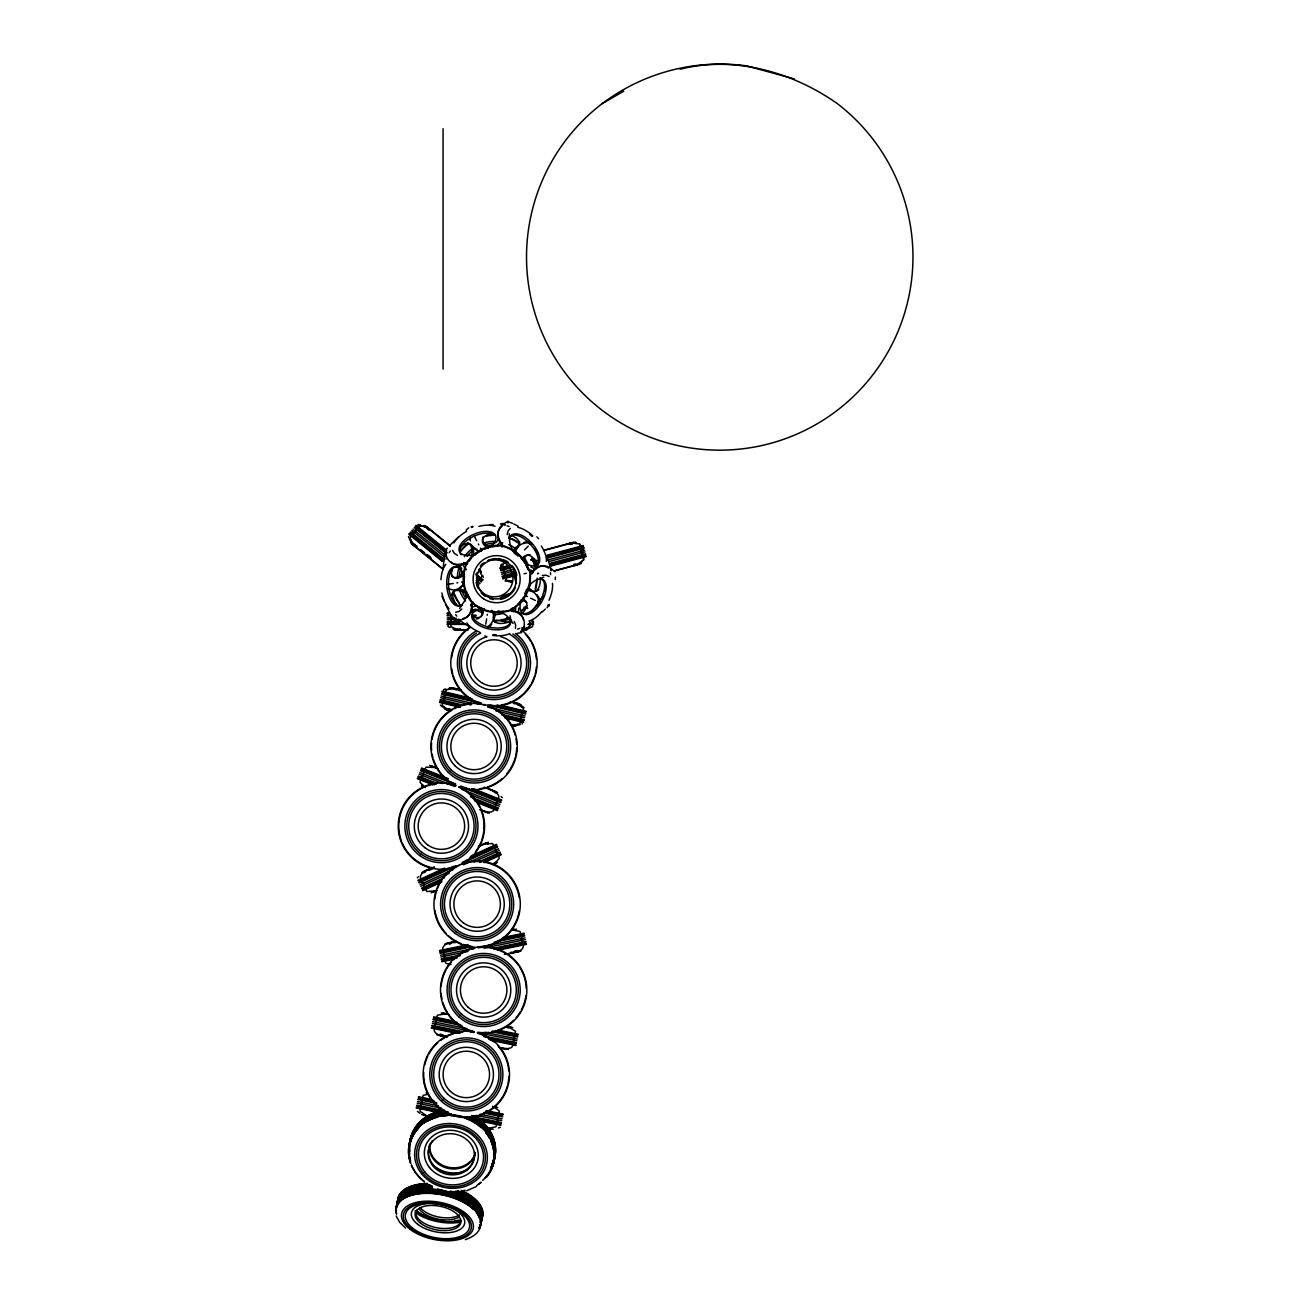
<?xml version="1.0" encoding="UTF-8"?>
<svg xmlns="http://www.w3.org/2000/svg" width="1307" height="1307" viewBox="0 0 1307 1307"><rect width="100%" height="100%" fill="white"/><g stroke="black" fill="none" stroke-linecap="round" stroke-linejoin="round"><path stroke-width="1.5" d="M462.809 618.521A33.345 18.902 48.8 0 0 472.039 609.438L471.37 604.357L472.954 603.279L472.448 604.291M507.835 522.947L508.015 521.248M456.143 589.784A31.466 17.841 78.6 0 0 464.099 584.017L464.344 581.713L463.593 582.219M480.813 578.004L482.169 576.077M515.399 628.34L515.677 624.975L514.239 621.413M501.643 546.865L501.757 545.591M502.574 546.865L502.705 545.378L498.522 545.297A33.361 28.885 -27 0 0 468.625 560.066L466.305 562.811L464.491 568.512A33.361 28.885 81 0 0 470.798 601.269L477.986 607.347A33.361 28.885 9 0 0 503.048 612.215L511.413 610.434L518.912 604.438A33.361 28.885 -63 0 0 530.266 581.566L530.577 572.727L526.672 564.33A33.361 28.885 45 0 0 507.655 547.323L502.705 545.378M555.197 579.605L555.426 577.057M502.394 564.787L502.836 567.107M408.47 536.589L410.643 541.523M523.503 708.394L523.241 710.616M524.597 628.928L529.515 626.919L529.776 624.403M529.351 626.919L529.939 624.403M472.056 604.994L470.798 610.532A33.361 18.902 48.8 0 1 459.737 619.861L453.758 619.404L450.98 615.009M551.064 569.182L550.851 570.767L551.325 569.182M485.796 624.207L486.612 618.914M503.015 523.355L502.77 524.875L501.757 524.515M487.184 615.303L487.331 614.355M540.281 603.066L539.742 599.635A31.466 17.841 -65.4 0 0 537.177 594.93M434.365 1028.707C432.682 1034.017 442.534 1036.957 446.357 1035.781M434.496 1028.086L434.79 1026.599M434.921 1025.962L435.329 1023.985M435.688 1022.237L436.097 1020.261M436.228 1019.64L436.538 1018.137M436.652 1017.516L437.437 1015.18L446.733 1013.758M435.885 1024.1L436.244 1022.352M420.282 1108.777L420.053 1111.228L426.131 1115.492M420.397 1108.156L420.707 1106.67M420.838 1106.049L421.246 1104.056M421.606 1102.307L422.014 1100.331M422.128 1099.71L422.439 1098.207M422.569 1097.586L423.207 1095.315L428.5 1094.204M421.802 1104.17L422.161 1102.422M513.341 1039.996L513.7 1038.264M497.101 1119.625L497.444 1117.877M512.948 1044.832C512.622 1049.929 504.028 1048.557 500.712 1047.838M513.079 1044.211L513.373 1042.725M513.504 1042.104L513.912 1040.111M514.272 1038.379L514.68 1036.386M514.811 1035.765L515.121 1034.278M515.236 1033.657L515.448 1031.19L507.296 1026.191M496.693 1124.461L495.908 1126.797L488.573 1128.317M496.823 1123.84L497.134 1122.354M497.248 1121.733L497.657 1119.74M498.016 1118.008L498.424 1116.015M498.555 1115.394L498.866 1113.907M498.98 1113.286L499.192 1110.819L493.049 1106.539M440.835 702.055L441.194 700.585M443.334 691.583L443.776 689.72M442.714 703.166L442.109 705.306L443.906 706.662M442.861 702.545L443.057 701.026M443.204 700.405L443.825 698.477M444.086 696.713L444.707 694.769M444.854 694.148L445.05 692.628M445.36 692.057L445.85 690.047M444.38 698.608L444.641 696.843M521.15 716.889L521.395 715.125M520.431 721.676L519.827 723.817M520.578 721.056L521.101 719.618M521.248 718.997L521.542 716.988M521.95 715.256L522.588 713.328M522.571 712.674L523.094 711.22M522.081 724.029L522.522 722.167M522.669 721.562L523.029 720.075M524.662 713.165L525.022 711.694M507.181 534.645L508.113 530.92L510.318 528.355M445.867 551.979L444.511 555.72A31.466 2.598 -83.3 0 0 443.253 567.761M464.099 584.017L464.246 581.713L461.485 582.121M513.39 611.758L512.279 609.16L518.454 613.424A33.361 18.902 -23.2 0 1 523.911 626.821L521.64 632.359L516.592 633.666M538.958 602.315L537.455 606.334M502.64 542.748L501.627 545.673L498.326 545.967A32.414 28.068 -27 0 0 469.262 560.327L466.191 564.118L465.08 568.872A32.414 28.068 81 0 0 471.206 600.681L472.807 603.442L478.46 606.873A32.414 28.068 9 0 0 502.819 611.594L511.87 609.814L518.569 603.867A32.414 28.068 -63 0 0 529.596 581.648L530.25 572.793L526.051 564.51A32.414 28.068 45 0 0 507.557 547.992L501.512 545.64L499.078 538.631A33.361 18.902 12.8 0 1 502.542 524.581L507.639 521.444L512.475 523.355M409.843 537.912L411.182 536.131L409.712 537.798L413.29 544.823M483.41 577.449L482.642 575.472M501.398 544.643L501.594 545.754M420.658 779.952L420.021 782.338L425.265 787.615M420.903 779.364L421.458 777.943M421.704 777.355L422.455 775.476M423.109 773.826L423.86 771.947M424.105 771.359L424.677 769.937M424.906 769.349L426.082 767.176L435.558 767.47M422.994 775.688L423.648 774.038M495.369 804.638L496.039 802.988M494.111 809.327C492.821 814.147 484.799 811.549 481.63 810.16M494.356 808.739L494.912 807.318M495.157 806.729L495.908 804.851M496.562 803.201L497.313 801.322M497.559 800.734L498.114 799.312M498.359 798.724C500.957 794.346 493.066 790.784 489.978 789.542M498.719 540.248L502.198 544.088L498.719 540.248A33.345 18.902 12.8 0 1 502.182 526.198M480.388 1226.407C478.885 1233.743 471.713 1237.37 465.325 1239.657M450.833 561.961A33.345 18.902 -59.2 0 0 460.244 565.147L464.475 563.791L463.903 562.68M471.386 606.35L472.938 603.328M531.851 573.642L534.285 569.133A33.345 18.902 84.8 0 1 548.711 568.088M521.428 632.735L520.594 631.265M473.51 602.445L472.807 603.442M549.332 604.389L546.963 607.886M500.369 1127.32L498.343 1127.99M454.95 619.747L455.98 618.129M497.248 546.13L499.143 543.173M500.597 565.261L502.051 564.069M449.183 552.73L450.294 551.048M445.703 690.014L448.007 689.475M502.492 564.657L502.689 567.14M534.285 569.133L531.655 572.727L535.935 568.986A33.361 18.902 84.8 0 1 550.378 567.941L554.936 571.812M454.493 618.064L453.349 619.338M410.153 534.481L411.117 533.305M411.509 532.799L412.8 531.23M415.593 527.783L416.557 526.607M416.949 526.117L418.403 524.434L420.38 524.859M411.46 535.543L412.424 534.351M412.816 533.86L414.09 532.292M415.218 530.92L416.492 529.335M416.9 528.845L417.864 527.669M418.256 527.178L420.004 525.561M411.591 535.641L412.555 534.465M412.947 533.975L414.221 532.39M415.348 531.018L416.623 529.449M417.031 528.943L417.979 527.767M418.387 527.276L419.71 525.692M414.548 532.652L415.659 531.279M414.678 532.75L415.789 531.377M476.075 582.661L477.202 581.288M477.333 581.386L476.647 583.134M477.643 581.648L479.048 580.177M479.326 579.573L480.421 578.495M462.564 584.343L463.25 583.494M447.321 548.172L445.115 550.851L446.52 556.668A33.361 18.902 -59.2 0 0 458.822 564.314L464.475 563.791M494.258 863.894L499.29 858.34L498.539 855.987M471.484 602.903L472.481 601.792M417.358 877.847L418.436 876.67M528.273 546.065L524.499 549.855M543.451 596.188L540.265 599.505M530.168 544.202L531.034 543.238M531.018 573.054L533.011 572.025M542.372 611.872L545.264 609.095M443.923 689.426L445.883 688.969M532.455 626.756L525.986 629.811L522.097 629.811M581.631 562.484L576.207 564.853M466.06 530.152L468.788 527.799M461.894 608.997L458.953 611.464L455.669 612.231M502.607 564.559L503.963 563.562M583.576 559.886L583.494 557.305M582.383 560.85L575.93 565.245M582.219 560.899L583.739 559.853L583.33 557.354M524.532 626.805L521.362 628.161M549.267 605.795L547.715 605.141M450.311 870.299L459.982 864.499M458.545 865.757L468.216 859.973M680.065 69.255C734.109 55.433 792.189 71.901 837.117 103.465A193.224 193.224 0 0 1 862.408 387.248A193.224 193.224 0 0 1 577.498 387.722A193.224 193.224 0 0 1 601.857 103.857L623.749 91.18M537.781 573.838L538.647 573.332L537.569 573.397M511.429 610.99L517.801 611.905A33.345 18.902 -23.2 0 1 523.535 620.008M460.472 628.928L456.731 630.105L452.974 628.928M531.671 573.708L532.701 573.218M460.244 565.147L464.867 562.941L467.383 564.395M522.669 629.811L527.946 627.54M423.452 871.54L432.192 867.538M478.395 846.381L486.367 842.737M421.818 872.619L434.43 866.851M479.032 846.43L488.263 842.198M423.974 872.7L425.216 872.128M429.48 870.168L432.715 868.698M487.576 843.865L488.524 843.423M418.044 880.297L444.609 868.126M471.239 855.938L496.546 844.355M418.305 880.869L445.033 868.632M469.932 857.229L496.807 844.926M418.926 882.258L454.035 866.182M462.4 862.359L497.444 846.315M419.204 882.829L455.963 866.002M462.662 862.93L497.706 846.887M420.037 884.676L453.48 869.367M463.511 864.777L498.539 848.733M420.789 886.293L449.216 873.272M473.984 861.934L499.29 850.351M421.622 888.139L444.494 877.667M479.555 861.623L500.124 852.197M421.883 888.711L441.047 879.938M479.816 862.195L500.401 852.768M422.52 890.1L441.684 881.326M501.022 854.157L483.704 862.081A42.641 42.641 0 0 1 519.304 897.909M422.782 890.671L441.701 882.013M483.982 862.669L501.284 854.729M494.111 862.914L495.353 862.342M431.065 892.828L435.77 890.671M492.706 864.613L497.51 862.408M432.96 892.305L436.832 890.524M494.634 864.058L495.876 863.486M466.648 1190.759L476.5 1186.446M568.088 544.022L570.179 543.157M570.456 543.385L576.338 542.732M473.412 606.824L476.679 605.533M471.533 527.456L472.889 526.933M517.572 629.157L519.451 628.438M449.183 944.291L450.866 943.687M514.909 951.251L516.624 950.63M482.969 844.289L492.51 843.505L493.785 845.613M436.26 890.786L426.883 891.505L425.592 889.381M419.71 525.496L425.249 527.031M543.598 550.28L573.561 542.242M543.875 550.508L575.521 542.029M499.911 567.892L508.799 565.506M530.822 559.608L534.498 558.612M546.947 555.279L583.314 545.542M500.075 568.496L508.978 566.111M530.985 560.213L534.677 559.233M547.11 555.9L583.477 546.146M500.467 569.966L511.021 567.14M533.174 561.209L536.834 560.229M547.502 557.37L583.886 547.617M500.63 570.587L511.184 567.761M533.338 561.814L536.997 560.834M547.666 557.975L584.049 548.237M501.153 572.548L512.099 569.607M533.86 563.774L537.536 562.794M548.188 559.935L584.572 550.198M501.61 574.263L512.164 571.437M534.318 565.49L537.994 564.51M548.646 561.651L585.03 551.913M502.133 576.224L512.703 573.397M549.169 563.611L585.552 553.874M502.296 576.828L512.867 574.002M549.332 564.232L585.716 554.478M502.689 578.298L513.259 575.472M549.741 565.702L586.108 555.949M502.852 578.919L513.422 576.093M549.904 566.307L586.271 556.57M510.612 581.174L511.805 580.847M510.661 582.416L511.87 582.105M554.135 570.767L581.272 563.497M554.691 570.93L579.475 564.297M476.941 549.299A31.466 17.841 -29.4 0 1 471.615 545.411A31.466 17.841 -29.4 0 0 479.473 551.26L481.711 550.688L480.47 548.188M471.141 526.77L472.758 526.362M449.085 688.299L453.023 688.021L456.404 690.047M519.99 724.781L512.801 725.728M446.765 943.229L456.192 941.301M513.21 929.587L514.566 929.31M444.919 943.915L455.963 941.644M511.347 930.274L516.526 929.212M439.528 950.548L468.151 944.667M503.685 937.364L524.091 933.182M439.642 951.169L466.762 945.598M502.051 938.361L524.221 933.802M439.953 952.656L470.585 946.366M497.281 940.893L524.532 935.289M440.083 953.277L470.716 946.987M494.013 942.2L524.662 935.91M440.492 955.27L474.702 948.245M478.248 947.51L525.071 937.903M440.851 957.002L467.955 951.431M484.064 948.13L525.43 939.635M441.26 958.995L460.195 955.107M493.507 948.261L525.839 941.628M441.39 959.616L460.031 955.776M493.621 948.882L525.953 942.249M441.684 961.102L457.221 957.917M497.313 949.683L526.264 943.736M441.815 961.723L453.578 959.305M497.444 950.303L526.394 944.357M513.994 951.447L517.556 950.712M504.322 954.404L520.987 950.99M508.717 953.816L519.157 951.676M513.929 703.754L518.095 703.509L524.091 707.593M524.058 573.74L526.313 573.299M512.197 725.271L514.468 724.895M447.86 689.442L455.539 688.609M514.305 724.862L517.899 724.29M447.974 584.311L453.251 583.461M456.862 582.889L457.809 582.726M531.018 572.352L531.933 572.205M462.025 629.827L455.996 628.928M465.21 563.971L466.37 564.118M517.735 724.258L519.598 724.062M493.964 621.217L505.139 619.747M461.338 629.941L462.433 629.811M570.032 543.189L572.27 542.895M570.358 544.415L572.303 544.169M573.822 564.232L575.766 563.971M573.838 565.49L576.093 565.196M542.242 575.472L546.065 575.194L549.169 576.501M500.336 523.895L504.322 524.025M479.473 551.26L480.943 551.162M525.692 607.592L526.933 607.592M447.206 612.983L448.677 612.983M447.206 613.62L448.677 613.62M447.206 615.14L451.568 615.14M472.268 615.14L475.928 615.14M447.206 615.777L451.568 615.777M472.268 615.777L475.928 615.777M447.206 617.803L453.447 617.803M506.561 617.803L510.236 617.803M447.206 619.583L459.852 619.583M501.431 619.583L510.236 619.583M447.206 621.609L459.852 621.609M504.845 621.609L510.236 621.609M532.096 621.609L533.566 621.609M447.206 622.246L459.852 622.246M504.845 622.246L510.236 622.246M532.096 622.246L533.566 622.246M447.206 623.766L465.227 623.766M528.731 623.766L533.566 623.766M447.206 624.403L465.537 624.403M527.783 624.403L533.566 624.403M453.839 629.811L468.331 629.811M521.95 629.811L526.933 629.811M455.767 630.105L465.913 630.105M523.813 630.105L525.006 630.105M430.411 869.449C426.556 869.4 418.142 874.416 420.854 879.007M502.035 524.221L505.384 525.006L504.045 524.074M448.023 708.982L449.706 709.129M449.69 710.387L445.899 709.472M513.259 702.676L517.507 703.689M508.537 580.635L506.136 580.014L505.629 578.168M473.788 703.297L484.979 704.685M495.827 620.073L505.139 621.299M482.789 704.718L493.964 706.188M505.041 580.929L509.844 581.729M574.214 543.304L579.769 544.055M508.374 580.667L511.968 581.158M524.042 607.281L527.783 608.474M572.123 542.944L574.377 543.255M462.972 563.578L466.321 564.118M455.081 942.739C450.915 941.465 441.39 944.553 442.828 949.862M512.769 610.973L517.801 611.905M443.171 1013.023L448.072 1014.036M509.616 1026.665L510.955 1026.943M441.211 1012.941L449.314 1014.608M507.622 1026.567L512.801 1027.629M433.63 1016.895L454.281 1021.143M497.787 1030.063L518.209 1034.262M433.499 1017.516L457.238 1022.401M497.673 1030.684L518.078 1034.883M433.189 1019.019L460.309 1024.574M492.216 1031.125L517.768 1036.369M433.074 1019.64L461.861 1025.538M492.085 1031.746L517.637 1036.99M432.666 1021.617L466.877 1028.642M484.913 1032.35L517.229 1038.983M432.307 1023.365L473.706 1031.86M477.316 1032.595L516.886 1040.715M431.898 1025.341L462.515 1031.631M484.145 1036.075L516.477 1042.708M431.767 1025.962L462.4 1032.252M484.015 1036.696L516.347 1043.329M431.457 1027.465L460.097 1033.331M488.785 1039.228L516.036 1044.816M431.343 1028.086L456.764 1033.298M490.354 1040.192L515.906 1045.437M439.805 1034.36L443.024 1035.013M436.734 1034.703L446.684 1036.745M499.258 1047.544L508.341 1049.407M438.58 1035.389L447.174 1037.154M501.48 1048.312L506.364 1049.309M494.52 1106.539L495.859 1106.817M426.098 1092.799L427.52 1093.093M492.527 1106.441L497.689 1107.503M418.518 1096.769L430.281 1099.171M486.204 1110.656L503.097 1114.119M418.403 1097.39L433.94 1100.576M486.073 1111.277L502.966 1114.74M418.093 1098.877L436.734 1102.7M484.015 1112.404L502.672 1116.227M417.962 1099.497L436.603 1103.32M483.884 1113.025L502.542 1116.848M417.554 1101.491L438.204 1105.722M479.963 1114.299L502.133 1118.841M417.194 1103.222L441.831 1108.287M476.434 1115.377L501.774 1120.589M416.786 1105.216L441.423 1110.264M475.813 1117.322L501.365 1122.566M416.655 1105.836L441.292 1110.885M475.683 1117.942L501.235 1123.187M416.361 1107.323L436.995 1111.554M480.519 1120.491L500.924 1124.69M416.23 1107.944L436.603 1112.126M482.152 1121.471L500.81 1125.311M421.638 1114.577L426.049 1115.475M488.05 1128.202L493.229 1129.264M423.468 1115.263L424.808 1115.541M489.929 1128.905L491.269 1129.166M451.062 964.435L445.899 963.39L445.132 961.037M512.703 929.996L520.039 931.515L520.807 933.852M510.955 952.149C514.762 953.293 524.793 950.401 523.11 945.043M423.55 525.643L428.647 528.649M451.846 687.743L461.208 689.965M514.305 702.611L519.173 703.77M449.886 687.58L460.865 690.194M510.057 701.908L520.987 704.522M517.915 704.783L518.879 705.012M442.191 691.305L470.798 698.118M500.81 705.274L526.182 711.318M442.044 691.926L472.464 699.163M497.297 705.077L526.035 711.923M441.701 693.396L481.025 702.774M490.076 704.93L525.692 713.41M441.554 694.017L480.878 703.395M488.05 705.094L525.545 714.03M441.08 695.994L471.5 703.231M487.576 707.071L525.071 716.007M440.671 697.726L471.075 704.963M495.908 710.877L524.662 717.723M440.198 699.686L463.773 705.306M502.166 714.455L524.189 719.7M440.051 700.307L460.554 705.192M502.019 715.076L524.042 720.32M439.691 701.794L460.195 706.679M505.156 717.38L523.682 721.807M439.544 702.414L460.048 707.299M505.008 718L523.535 722.412M514.844 724.65L515.857 724.879M447.811 708.933L451.013 709.701M444.739 709.195L449.886 710.42M510.71 724.911L515.84 726.137M446.553 709.946L450.719 710.943M512.556 725.663L513.88 725.989M445.164 552.093L447.01 552.567M420.021 525.447L421.916 526.117M425.118 526.933L429.121 528.649M528.24 569.574L531.639 570.456M416.704 546.44L411.493 543.353M507.1 525.904L509.044 526.427M794.427 78.926L746.64 65.889A195.625 195.625 0 0 0 601.873 103.874M498.016 610.973L501.169 611.986M446.602 551.129L445.05 550.427M507.051 1027.433L508.766 1028.054M440.72 1034.278L442.403 1034.883M450.833 624.403L450.997 626.756L452.99 627.54M484.864 635.921L486.433 636.542M517.801 704.751L519.157 705.29M455.391 688.577L457.483 689.393M448.742 708.9L450.556 709.587M450.262 710.828L446.504 708.704M431.62 765.886L435.917 767.601M486.482 787.827L495.892 791.585M429.693 765.445L437.845 768.696M484.129 787.206L497.575 792.597M494.324 792.336L495.418 792.777M421.54 768.01L448.203 778.662M473.477 788.774L501.725 800.08M421.311 768.598L447.958 779.25M471.647 788.725L501.48 800.668M420.74 770.003L455.702 783.988M460.832 786.046L500.924 802.073M420.511 770.591L455.473 784.576M460.587 786.634L500.679 802.661M419.743 772.486L454.722 786.471M461.551 789.199L499.928 804.557M419.09 774.12L442.567 783.514M469.425 794.264L499.274 806.19M418.338 776.015L436.995 783.465M470.422 796.845L498.522 808.085M418.093 776.603L436.489 783.955M473.216 798.642L498.277 808.674M417.537 778.008L434.545 784.821M474.457 800.783L497.722 810.079M417.292 778.596L432.666 784.755M477.186 802.563L497.477 810.667M422.161 785.05L423.305 785.507M421.442 786.079L422.602 786.553M481.172 809.981L489.324 813.232M479.702 809.703L487.413 812.791M450.033 627.54L448.317 626.756M466.305 562.811L467.677 563.399M452.826 627.54L458.103 629.811M535.413 600.55L530.642 598.149M444.837 553.024L446.21 553.727M526.525 596.057L527.391 596.498M537.765 601.792L538.974 602.413M463.952 564.052L464.769 564.477M415.397 545.28L416.949 546.195M414.597 546.261L416.525 547.437M457.532 555.361L454.281 553.335L452.516 550.443M458.022 689.802L459.345 690.75M517.343 703.656L521.999 707.103M519.042 704.963L523.241 708.018M417.423 1111.375L420.037 1113.335M443.759 706.63L446.651 708.737M453.496 617.329L454.46 618.08M458.43 619.257L459.933 620.449A33.361 2.761 29.3 0 0 470.389 627.425M444.347 708.198L440.377 705.127M426.278 526.329L450.36 545.901M479.996 569.983L479.081 569.248L481.221 572.531M424.579 525.349L450 546.016M480.339 570.669L481.303 571.453M426.392 528.061L429.072 530.234M416.018 525.365L446.684 550.263M475.895 574.018L483.051 579.818M415.626 525.855L446.275 550.77M477.79 576.371L482.642 580.308M414.662 527.031L446.749 553.106M476.843 577.563L481.679 581.501M414.27 527.522L446.34 553.596M476.434 578.053L481.286 581.991M412.979 529.106L445.066 555.165M476.254 580.52L480.012 583.559M411.868 530.479L443.955 556.553M477.349 583.69L478.885 584.948M410.594 532.047L444.102 559.282M410.186 532.537L443.694 559.772M409.222 533.73L442.73 560.964M408.83 534.22L442.338 561.455M411.542 541.817L412.506 542.601M426.915 554.299L430.003 556.815M412.669 543.058L413.584 543.81M420.544 549.463L424.71 552.845M428.696 556.079L431.294 558.187M410.561 542.585L442.861 568.839M411.868 544.055L442.91 569.264M512.507 607.853L513.635 608.866M405.595 1228.057L399.615 1222.241L396.168 1215.918M501.153 796.469L502.28 797.597M514.664 611.578L512.262 609.209M428.99 528.534L430.542 530.201M414.172 543.941L415.528 545.378M413.175 544.709L414.727 546.359M536.883 536.834L538.582 538.745M531.622 544.562L527.669 542.83A31.466 17.841 42.6 0 0 519.598 545.378M444.903 554.201L446.39 555.949A31.466 2.598 -83.3 0 0 446.014 559.216M463.152 565.653L466.501 569.705M455.555 614.551L456.813 616.12M512.213 549.953L514.174 552.632M579.736 544.202L580.537 546.277M511.592 608.474L512.213 609.519M510.645 609.16L511.413 610.434M482.071 575.783L479.522 571.143M410.774 539.824L409.712 537.961M474.229 536.017L476.663 540.771M478.329 544.022L478.77 544.888M513.733 609.781L514.157 610.598M494.046 846.184L494.683 847.573M494.945 848.145L495.794 849.991M496.529 851.609L497.379 853.455M497.64 854.026L498.277 855.415M495.271 850.236L496.007 851.854M423.37 883.156L424.105 884.774M421.115 879.578L421.753 880.967M422.014 881.539L422.847 883.385M423.599 885.002L424.432 886.849M424.693 887.42L425.33 888.809M582.334 546.457L582.726 547.927M582.889 548.548L583.412 550.508M580.7 546.898L581.109 548.368L580.553 546.93M581.795 550.933L581.272 548.973L581.631 550.982M582.252 552.649L582.775 554.609M579.883 544.48L580.39 546.326M582.089 552.698L582.612 554.658M581.239 551.08L581.697 552.796L581.076 551.129M504.649 571.616L505.106 573.332M504.486 571.649L504.943 573.365M502.999 567.712L503.407 569.182M503.571 569.803L504.094 571.763L503.407 569.836M504.551 573.479L505.074 575.439M505.237 576.044L505.629 577.514M505.793 578.135L506.283 579.965M502.852 567.761L503.244 569.231M504.388 573.512L504.91 575.472M505.074 576.093L505.466 577.563M500.565 565.735L501.055 567.581M503.456 576.518L503.849 577.988M520.938 934.472L521.248 935.959M521.379 936.58L521.787 938.573M522.147 940.321L522.555 942.298M522.669 942.919L522.98 944.422M521.215 938.687L521.575 940.436M444.364 954.469L444.723 956.201M442.959 950.483L443.269 951.97M443.4 952.591L443.808 954.584M444.151 956.316L444.56 958.309M444.69 958.93L445.001 960.416M501.055 542.356L501.316 543.859M502.1 543.026L502.247 544.137M471.37 604.357L472.039 609.438M515.53 606.285L515.742 609.781M550.525 572.678L550.623 574.688M532.602 619.583L532.602 621.609M532.602 622.246L532.602 623.766M532.602 624.403L532.602 626.314M529.939 622.246L529.939 623.766M529.776 622.246L529.776 623.766M451.405 617.803L451.568 619.583M450.997 615.777L450.833 617.803M450.833 619.583L450.997 621.609M450.833 622.246L450.997 623.766M448.693 617.803L448.693 619.583M448.154 622.246L448.154 623.766M448.154 624.403L448.154 626.314M443.057 128.739L443.057 369.064M396.625 1207.799A42.641 21.892 11.6 0 1 401.167 1200.136M403.994 1198.078A42.641 21.892 11.6 0 1 474.425 1209.776M476.5 1212.144A42.641 21.892 11.6 0 1 479.832 1218.157M396.985 1206.475A42.641 21.892 11.6 0 1 429.497 1193.389A42.641 21.892 11.6 0 1 473.118 1209.155M476.385 1212.667A42.641 21.892 11.6 0 1 479.718 1218.696M480.224 1224.577A42.641 21.892 11.6 0 1 478.983 1228.204M396.511 1214.17A43.18 22.17 11.6 0 1 440.1 1194.222A43.18 22.17 11.6 0 1 479.489 1228.351M396.625 1213.648A43.18 22.17 11.6 0 1 440.198 1193.683A43.18 22.17 11.6 0 1 479.604 1227.828M460.358 1222.143A36.269 18.625 11.6 0 1 415.332 1212.618M461.371 1220.673A34.619 17.775 11.6 0 1 415.071 1210.87M459.999 1223.254A23.232 11.926 11.6 0 1 433.597 1227.044A23.232 11.926 11.6 0 1 415.675 1211.507M397.508 1204.907A43.18 22.17 11.6 0 1 430.526 1185.841M457.695 1191.429A43.18 22.17 11.6 0 1 480.976 1221.114M400.35 1195.758A42.641 21.892 11.6 0 0 398.472 1199.238A42.641 21.892 11.6 0 1 400.71 1193.945M401.347 1194.565A42.641 21.892 11.6 0 1 410.725 1188.831M412.751 1188.161A42.641 21.892 11.6 0 1 432.437 1186.217M455.8 1191.02A42.641 21.892 11.6 0 1 477.872 1205.413M478.95 1206.916A42.641 21.892 11.6 0 1 481.205 1211.442M458.479 1220.379A28.362 14.573 11.6 0 1 416.28 1210.217M396.397 1210.347A43.18 22.17 11.6 0 1 444.151 1193.111A43.18 22.17 11.6 0 1 478.754 1228.253M396.478 1205.887A43.18 22.17 11.6 0 1 447.925 1193.471A43.18 22.17 11.6 0 1 478.868 1227.714M460.358 1220.035A32.953 16.926 11.6 0 1 454.885 1220.95M443.449 1220.836A32.953 16.926 11.6 0 1 438.351 1220.052M436.669 1219.709A32.953 16.926 11.6 0 1 416.28 1210.723M397.148 1206.622A43.18 22.17 11.6 0 1 431.98 1187.622M453.921 1191.886A43.18 22.17 11.6 0 1 480.633 1222.813M398.586 1198.699A42.641 21.892 11.6 0 1 400.448 1195.235M401.461 1194.026A42.641 21.892 11.6 0 1 410.839 1188.308M412.865 1187.638A42.641 21.892 11.6 0 1 430.755 1185.596M457.581 1191.118A42.641 21.892 11.6 0 1 481.826 1216.784M397.622 1204.384A43.18 22.17 11.6 0 1 430.64 1185.318M457.809 1190.906A43.18 22.17 11.6 0 1 479.979 1222.274M459.46 1215.004A23.232 11.926 11.6 0 1 419.972 1207.341M459.018 1217.095A23.232 11.926 11.6 0 1 419.531 1209.432M397.965 1198.633A43.18 22.17 11.6 0 1 427.422 1183.472M461.502 1190.481A43.18 22.17 11.6 0 1 480.355 1220.46M397.851 1199.173A43.18 22.17 11.6 0 1 427.307 1184.011M461.387 1191.02A43.18 22.17 11.6 0 1 480.257 1220.999M399.681 1198.96A42.641 21.892 11.6 0 1 442.73 1190.775M444.543 1191.151A42.641 21.892 11.6 0 1 479.979 1213.141M480.551 1214.644A42.641 21.892 11.6 0 1 481.058 1220.526M399.991 1197.473A42.641 21.892 11.6 0 1 432.078 1187.916M450.262 1191.02A42.641 21.892 11.6 0 1 481.368 1219.023M397.001 1205.985A42.641 21.892 11.6 0 1 402.883 1197.261M404.369 1196.264A42.641 21.892 11.6 0 1 476.859 1210.331M477.954 1211.818A42.641 21.892 11.6 0 1 480.715 1222.225M396.887 1206.524A42.641 21.892 11.6 0 1 402.768 1197.784M404.255 1196.787A42.641 21.892 11.6 0 1 476.761 1210.854M477.839 1212.357A42.641 21.892 11.6 0 1 480.094 1216.882M480.584 1218.876A42.641 21.892 11.6 0 1 480.6 1222.764M396.822 1204.172A43.18 22.17 11.6 0 1 446.455 1191.298A43.18 22.17 11.6 0 1 480.322 1224.3M413.126 1186.348A42.641 21.892 11.6 0 1 427.471 1184.305M461.126 1191.216A42.641 21.892 11.6 0 1 472.317 1197.833M480.257 1206.622A42.641 21.892 11.6 0 1 482.087 1215.51M398.488 1198.731A42.641 21.892 11.6 0 1 400.824 1193.422M413.241 1185.825A42.641 21.892 11.6 0 1 427.585 1183.766M464.328 1192.18A42.641 21.892 11.6 0 1 472.431 1197.31M481.679 1209.106A42.641 21.892 11.6 0 1 482.201 1214.971M448.644 1205.446A32.953 16.926 11.6 0 1 453.3 1207.26M516.69 748.029A42.641 42.641 0 0 1 515.775 755.43M515.35 757.227A42.641 42.641 0 0 1 506.92 773.662M501.725 778.939A42.641 42.641 0 0 1 487.168 787.059M485.403 787.582A42.641 42.641 0 0 1 479.93 788.709M468.805 788.791A42.641 42.641 0 0 1 463.315 787.729M453.006 783.547A42.641 42.641 0 0 1 449.869 781.57M446.88 779.315A42.641 42.641 0 0 1 433.499 759.563M432.96 757.782A42.641 42.641 0 0 1 432.143 754.172M431.62 750.463A42.641 42.641 0 0 1 431.571 743.046M432.029 739.337A42.641 42.641 0 0 1 452.5 709.685M454.117 708.786A42.641 42.641 0 0 1 462.76 705.355M464.557 704.898A42.641 42.641 0 0 1 471.941 703.885M477.496 703.967A42.641 42.641 0 0 1 481.205 704.424M488.377 706.286A42.641 42.641 0 0 1 515.187 735.155M516.02 738.765A42.641 42.641 0 0 1 516.673 744.337M488.557 705.796A43.18 43.18 0 0 1 514.762 760.952A43.18 43.18 0 0 1 459.59 787.141M456.094 785.719A43.18 43.18 0 0 1 481.303 703.901M536.442 666.717A42.641 42.641 0 0 1 535.151 674.036M534.628 675.817A42.641 42.641 0 0 1 531.786 682.711M530.887 684.329A42.641 42.641 0 0 1 501.382 704.996M497.673 705.486A42.641 42.641 0 0 1 490.256 705.486M481.156 703.672A42.641 42.641 0 0 1 453.284 675.817M452.777 674.036A42.641 42.641 0 0 1 451.683 668.58M451.683 657.437A42.641 42.641 0 0 1 469.507 628.063M525.398 634.189A42.641 42.641 0 0 1 530.887 641.688M531.786 643.305A42.641 42.641 0 0 1 536.442 659.3M521.722 629.941A43.18 43.18 0 0 1 488.328 705.813M480.992 704.195A43.18 43.18 0 0 1 469.197 627.638M501.463 620.482A43.18 43.18 0 0 1 508.717 622.426M515.448 633.438A36.547 36.547 0 0 1 520.251 688.397A36.547 36.547 0 0 1 465.161 685.505A36.547 36.547 0 0 1 475.683 631.346M512.801 633.977A34.619 34.619 0 0 1 519.696 686.159A34.619 34.619 0 0 1 467.073 684.786A34.619 34.619 0 0 1 476.663 633.029M510.302 634.712A32.675 32.675 0 0 1 518.242 684.868A32.675 32.675 0 0 1 467.53 682.205A32.675 32.675 0 0 1 480.666 633.16M500.989 636.803A27.137 27.137 0 0 1 516.183 678.562A27.137 27.137 0 0 1 471.729 678.562A27.137 27.137 0 0 1 486.939 636.803M483.77 831.04A42.641 42.641 0 0 1 481.695 840.091M481.058 841.839A42.641 42.641 0 0 1 475.634 851.56M467.89 859.549A42.641 42.641 0 0 1 461.681 863.649M456.617 865.969A42.641 42.641 0 0 1 447.631 868.322M434.676 868.24A42.641 42.641 0 0 1 402.262 843.048M401.576 841.349A42.641 42.641 0 0 1 435.182 783.939M446.324 783.759A42.641 42.641 0 0 1 455.375 785.834M458.822 787.19A42.641 42.641 0 0 1 479.783 807.514M480.551 809.196A42.641 42.641 0 0 1 483.933 829.193M459.035 786.716A43.18 43.18 0 0 1 461.926 864.123M456.813 866.459A43.18 43.18 0 0 1 398.227 826.792A43.18 43.18 0 0 1 455.555 785.327M525.904 995.803A42.641 42.641 0 0 1 521.379 1009.903M520.48 1011.52A42.641 42.641 0 0 1 516.167 1017.598M513.651 1020.31A42.641 42.641 0 0 1 498.016 1030.161M496.252 1030.733A42.641 42.641 0 0 1 492.674 1031.68M488.981 1032.318A42.641 42.641 0 0 1 477.856 1032.252M474.196 1031.582A42.641 42.641 0 0 1 449.673 1015.768M447.566 1012.713A42.641 42.641 0 0 1 442.91 1002.6M441.978 999.022A42.641 42.641 0 0 1 441.145 993.483M441.194 986.05A42.641 42.641 0 0 1 445.932 970.104M446.831 968.487A42.641 42.641 0 0 1 451.144 962.409M453.66 959.697A42.641 42.641 0 0 1 460.93 953.914M462.515 952.966A42.641 42.641 0 0 1 469.295 949.846M471.043 949.258A42.641 42.641 0 0 1 474.637 948.327M478.329 947.689A42.641 42.641 0 0 1 491.301 948.049M493.115 948.425A42.641 42.641 0 0 1 518.716 965.742M519.745 967.278A42.641 42.641 0 0 1 524.385 977.391M524.891 979.172A42.641 42.641 0 0 1 526.264 988.37M478.264 947.167A43.18 43.18 0 0 1 526.835 990.249A43.18 43.18 0 0 1 477.774 1032.775M474.082 1032.105A43.18 43.18 0 0 1 474.523 947.804M508.913 1076.527A42.641 42.641 0 0 1 507.9 1083.895M507.459 1085.692A42.641 42.641 0 0 1 478.917 1115.181M477.153 1115.688A42.641 42.641 0 0 1 467.955 1117.044M460.521 1116.684A42.641 42.641 0 0 1 423.729 1072.361M424.742 1064.976A42.641 42.641 0 0 1 427.781 1056.203M428.598 1054.537A42.641 42.641 0 0 1 437.665 1042.855M440.557 1040.454A42.641 42.641 0 0 1 453.709 1033.706M457.303 1032.759A42.641 42.641 0 0 1 462.841 1031.942M470.259 1031.975A42.641 42.641 0 0 1 473.967 1032.481M477.561 1033.298A42.641 42.641 0 0 1 493.915 1041.924M497.902 1045.796A42.641 42.641 0 0 1 508.815 1070.956M477.708 1032.791A43.18 43.18 0 0 1 497.575 1104.235A43.18 43.18 0 0 1 425.265 1087.8A43.18 43.18 0 0 1 474.065 1031.958M519.238 910.881A42.641 42.641 0 0 1 477.79 946.774M472.219 946.497A42.641 42.641 0 0 1 463.152 944.422M461.42 943.785A42.641 42.641 0 0 1 448.807 936.024M446.128 933.427A42.641 42.641 0 0 1 434.937 910.358M434.757 899.232A42.641 42.641 0 0 1 436.832 890.165M437.469 888.433A42.641 42.641 0 0 1 441.815 880.215M442.893 878.712A42.641 42.641 0 0 1 456.862 866.623M461.91 864.303A42.641 42.641 0 0 1 469.082 862.261M470.896 861.95A42.641 42.641 0 0 1 482.038 861.77M461.714 863.796A43.18 43.18 0 0 1 520.023 909.1A43.18 43.18 0 0 1 452.908 939.88A43.18 43.18 0 0 1 456.6 866.149M493.082 1162.822A42.641 37.576 11.6 0 1 491.187 1168.442A43.18 38.05 11.6 0 0 469.474 1117.044M410.561 1161.041A42.641 37.576 11.6 0 1 409.646 1145.324M411.95 1137.793A42.641 37.576 11.6 0 0 410.055 1143.396A42.641 37.576 11.6 0 1 418.992 1125.931M412.8 1136.012A42.641 37.576 11.6 0 1 418.599 1127.876M423.746 1123.367A42.641 37.576 11.6 0 1 426.637 1121.455M428.157 1120.589A42.641 37.576 11.6 0 1 454.575 1115.59M465.423 1118.04A42.641 37.576 11.6 0 1 478.313 1124.984M485.926 1132.466A42.641 37.576 11.6 0 1 489.749 1138.299M491.22 1141.37A42.641 37.576 11.6 0 1 493.491 1160.91M493.033 1163.116A42.641 37.576 11.6 0 1 491.122 1168.736M490.272 1170.517A42.641 37.576 11.6 0 1 485.828 1177.15M410.496 1161.335A42.641 37.576 11.6 0 1 409.581 1145.618M409.99 1143.69A42.641 37.576 11.6 0 1 411.901 1138.087M412.734 1136.306A42.641 37.576 11.6 0 1 418.534 1128.17M428.092 1120.883A42.641 37.576 11.6 0 1 436.326 1117.485M441.635 1116.26A42.641 37.576 11.6 0 1 447.108 1115.655M450.784 1115.623A42.641 37.576 11.6 0 1 454.509 1115.884M465.374 1118.335A42.641 37.576 11.6 0 1 476.794 1124.2M478.248 1125.278A42.641 37.576 11.6 0 1 481.009 1127.582M485.877 1132.761A42.641 37.576 11.6 0 1 489.684 1138.593M491.154 1141.664A42.641 37.576 11.6 0 1 493.425 1161.204M410.627 1163.393A43.18 38.05 11.6 0 1 458.267 1115.949A43.18 38.05 11.6 0 1 486.253 1177.46M481.074 1182.476A43.18 38.05 11.6 0 1 476.745 1185.465M465.129 1190.269A43.18 38.05 11.6 0 1 461.518 1191.036M455.963 1191.625A43.18 38.05 11.6 0 1 452.238 1191.657M442.926 1190.481A43.18 38.05 11.6 0 1 437.469 1188.913M432.307 1186.756A43.18 38.05 11.6 0 1 429.023 1184.992M424.432 1181.887A43.18 38.05 11.6 0 1 411.362 1165.305M410.676 1163.099A43.18 38.05 11.6 0 1 458.332 1115.655A43.18 38.05 11.6 0 1 486.318 1177.166M481.139 1182.182A43.18 38.05 11.6 0 1 478.297 1184.24M424.497 1181.61A43.18 38.05 11.6 0 1 416.77 1174.013M415.708 1172.608A43.18 38.05 11.6 0 1 411.427 1165.011M487.805 1174.568A43.18 38.05 11.6 0 1 485.158 1177.672M409.026 1154.179A43.18 38.05 11.6 0 1 451.046 1113.858M465.815 1116.603A43.18 38.05 11.6 0 1 491.024 1169.438M487.74 1174.862A43.18 38.05 11.6 0 1 482.61 1180.352M408.96 1154.473A43.18 38.05 11.6 0 1 450.98 1114.152M465.749 1116.897A43.18 38.05 11.6 0 1 490.975 1169.732M474.572 1152.006A23.232 20.471 11.6 0 1 450.948 1173.653A23.232 20.471 11.6 0 1 428.729 1148.886M429.137 1147.138A23.232 20.471 11.6 0 1 432.405 1140.75M409.581 1151.483A43.18 38.05 11.6 0 1 446.014 1111.326M471.533 1116.064A43.18 38.05 11.6 0 1 492.445 1164.929M410.398 1141.615A42.641 37.576 11.6 0 1 415.577 1128.889M419.367 1124.167A42.641 37.576 11.6 0 1 437.142 1113.482M442.452 1112.257A42.641 37.576 11.6 0 1 447.925 1111.669M471.288 1116.472A42.641 37.576 11.6 0 1 476.107 1119.2M479.065 1121.275A42.641 37.576 11.6 0 1 481.842 1123.579M486.694 1128.774A42.641 37.576 11.6 0 1 488.736 1131.601M491.971 1137.678A42.641 37.576 11.6 0 1 494.552 1147.366M467.71 1169.781A28.362 24.996 11.6 0 1 432.143 1164.227M493.229 1162.119A42.641 37.576 11.6 0 1 490.484 1169.52M409.499 1154.457A42.641 37.576 11.6 0 1 409.499 1146.549M409.794 1144.622A42.641 37.576 11.6 0 1 418.746 1127.157M423.893 1122.664A42.641 37.576 11.6 0 1 429.872 1119.07M436.538 1116.472A42.641 37.576 11.6 0 1 450.997 1114.626M469.017 1118.694A42.641 37.576 11.6 0 1 475.487 1122.19M478.46 1124.281A42.641 37.576 11.6 0 1 481.221 1126.569M486.073 1131.764A42.641 37.576 11.6 0 1 492.723 1144.475M493.932 1150.372A42.641 37.576 11.6 0 1 493.638 1160.208M493.294 1161.825A42.641 37.576 11.6 0 1 490.55 1169.226M409.548 1154.163A42.641 37.576 11.6 0 1 409.385 1148.216M410.251 1142.4A42.641 37.576 11.6 0 1 418.812 1126.879M422.569 1123.416A42.641 37.576 11.6 0 1 429.938 1118.776M436.587 1116.178A42.641 37.576 11.6 0 1 451.062 1114.332M469.066 1118.4A42.641 37.576 11.6 0 1 483.835 1128.807M486.139 1131.47A42.641 37.576 11.6 0 1 492.788 1144.18M493.997 1150.078A42.641 37.576 11.6 0 1 493.703 1159.913M409.385 1152.431A43.18 38.05 11.6 0 1 447.68 1112.143M471.337 1117.011A43.18 38.05 11.6 0 1 491.383 1167.674M410.463 1141.321A42.641 37.576 11.6 0 1 415.642 1128.594M419.416 1123.873A42.641 37.576 11.6 0 1 437.208 1113.188M471.353 1116.178A42.641 37.576 11.6 0 1 479.13 1120.981M486.759 1128.48A42.641 37.576 11.6 0 1 490.566 1134.296M492.036 1137.384A42.641 37.576 11.6 0 1 493.392 1141.191M409.63 1151.189A43.18 38.05 11.6 0 1 409.401 1147.187M409.941 1141.223A43.18 38.05 11.6 0 1 444.233 1111.228M471.582 1115.77A43.18 38.05 11.6 0 1 492.494 1164.635M475.209 1153.231A23.232 20.471 11.6 0 1 471.925 1159.619M470.732 1161.008A23.232 20.471 11.6 0 1 444.282 1166.007A23.232 20.471 11.6 0 1 429.709 1144.769M475.372 1152.66A23.232 20.471 11.6 0 1 448.905 1168.556A23.232 20.471 11.6 0 1 429.693 1144.164M410.137 1140.227A43.18 38.05 11.6 0 1 444.429 1110.231M473.461 1115.623A43.18 38.05 11.6 0 1 491.84 1165.436M494.569 1158.247A43.18 38.05 11.6 0 1 491.791 1165.73M410.088 1140.521A43.18 38.05 11.6 0 1 444.38 1110.525M473.395 1115.917A43.18 38.05 11.6 0 1 494.977 1156.303M492.151 1163.736A42.641 37.576 11.6 0 0 494.046 1158.133A42.641 37.576 11.6 0 1 490.909 1167.461M410.61 1140.619A42.641 37.576 11.6 0 1 413.764 1131.307M414.711 1129.575A42.641 37.576 11.6 0 1 418.224 1124.673M430.689 1115.083A42.641 37.576 11.6 0 1 437.355 1112.486M474.735 1117.224A42.641 37.576 11.6 0 1 479.277 1120.279M486.89 1127.778A42.641 37.576 11.6 0 1 488.932 1130.604M492.184 1136.682A42.641 37.576 11.6 0 1 494.062 1142.449M421.442 1123.579A42.641 37.576 11.6 0 1 435.084 1115.786M436.783 1115.247A42.641 37.576 11.6 0 1 447.566 1113.433M470.928 1118.237A42.641 37.576 11.6 0 1 486.335 1130.539M487.38 1131.927A42.641 37.576 11.6 0 1 491.612 1139.426M492.347 1141.321A42.641 37.576 11.6 0 1 490.729 1168.278M410.218 1142.563A42.641 37.576 11.6 0 1 447.729 1112.616M471.092 1117.42A42.641 37.576 11.6 0 1 494.52 1154.244M409.222 1153.248A43.18 38.05 11.6 0 1 447.5 1112.96M410.676 1140.325A42.641 37.576 11.6 0 1 413.829 1131.012M414.776 1129.297A42.641 37.576 11.6 0 1 417.015 1125.948M429.186 1115.59A42.641 37.576 11.6 0 1 437.404 1112.192M486.956 1127.484A42.641 37.576 11.6 0 1 488.998 1130.31M492.233 1136.387A42.641 37.576 11.6 0 1 494.128 1142.155M494.814 1146.076A42.641 37.576 11.6 0 1 495.043 1150.029M536.442 581.746A42.641 42.641 0 0 1 535.151 589.065M526.623 605.451A42.641 42.641 0 0 1 521.379 610.696M508.537 618.113A42.641 42.641 0 0 1 501.382 620.024M459.018 602.478A42.641 42.641 0 0 1 453.888 592.61M451.683 572.466A42.641 42.641 0 0 1 452.336 568.79M460.129 552.077A42.641 42.641 0 0 1 468.004 544.202M486.547 536.033A42.641 42.641 0 0 1 492.118 535.429M508.537 537.961A42.641 42.641 0 0 1 518.422 543.091M531.786 558.334A42.641 42.641 0 0 1 535.151 566.993M537.144 578.037A43.18 43.18 0 0 1 535.674 589.212M527.031 605.795A43.18 43.18 0 0 1 521.722 611.104M510.482 617.933A43.18 43.18 0 0 1 501.463 620.547M475.699 617.165A43.18 43.18 0 0 1 472.366 615.434M460.897 605.795A43.18 43.18 0 0 1 453.382 592.79M451.16 572.401A43.18 43.18 0 0 1 451.814 568.676M459.705 551.75A43.18 43.18 0 0 1 467.677 543.777M486.449 535.511A43.18 43.18 0 0 1 493.964 534.857M508.717 537.455A43.18 43.18 0 0 1 518.716 542.65M532.259 558.089A43.18 43.18 0 0 1 535.674 566.862M530.07 583.755A36.547 36.547 0 0 1 529.27 587.497M523.535 599.521A36.547 36.547 0 0 1 519.81 603.883M503.424 613.342A36.547 36.547 0 0 1 493.964 614.584M482.675 612.803A36.547 36.547 0 0 1 475.683 609.683M465.553 601.04A36.547 36.547 0 0 1 459.198 589.326M457.417 578.037A36.547 36.547 0 0 1 458.659 568.578M464.393 556.553A36.547 36.547 0 0 1 472.481 548.466M484.505 542.732A36.547 36.547 0 0 1 493.964 541.474M508.831 544.643A36.547 36.547 0 0 1 515.448 548.466M523.535 556.553A36.547 36.547 0 0 1 528.093 564.934M483.28 610.957A34.619 34.619 0 0 1 478.248 608.866M465.962 598.377A34.619 34.619 0 0 1 461.649 590.437M459.394 576.224A34.619 34.619 0 0 1 460.538 569.068M467.073 556.243A34.619 34.619 0 0 1 472.17 551.146M485.011 544.594A34.619 34.619 0 0 1 493.964 543.418M523.944 560.719A34.619 34.619 0 0 1 525.577 563.954M467.53 597.234A32.675 32.675 0 0 1 464.116 591.319M461.338 576.338A32.675 32.675 0 0 1 462.008 571.224M487.168 546.081A32.675 32.675 0 0 1 493.964 545.362M462.466 605.239A19.736 9.868 84.1 0 1 448.628 585.879A19.736 9.868 84.1 0 1 459.803 567.254M466.681 591.728A19.736 9.868 84.1 0 1 452.957 603.246A19.736 9.868 84.1 0 1 448.726 572.254A19.736 9.868 84.1 0 1 464.638 576.779M448.971 608.621A25.683 12.841 84.1 0 1 441.864 592.921M440.933 579.671A25.683 12.841 84.1 0 1 445.867 564.314M458.79 564.689A25.683 12.841 84.1 0 1 461.747 568.839M450.294 613.751A33.361 2.761 66.9 0 1 445.573 604.291M444.037 600.991A33.361 2.761 66.9 0 1 441.946 596.319M539.562 578.168A19.736 9.868 -59.9 0 1 540.673 599.717A19.736 9.868 -59.9 0 1 521.068 612.591M528.224 586.614A19.736 9.868 -59.9 0 1 546.097 585.373A19.736 9.868 -59.9 0 1 531.295 612.918A19.736 9.868 -59.9 0 1 521.085 599.913M552.469 583.363A25.683 12.841 -59.9 0 1 548.989 600.24M541.948 611.496A25.683 12.841 -59.9 0 1 528.943 621.021M518.699 613.114A25.683 12.841 -59.9 0 1 518.748 608.033M513.063 623.406A33.361 18.902 -24.6 0 1 510.122 615.744M508.929 538.01A19.736 9.868 48.1 0 1 529.776 543.614A19.736 9.868 48.1 0 1 535.952 566.241M513.455 551.423A19.736 9.868 48.1 0 1 517.409 533.959A19.736 9.868 48.1 0 1 539.219 555.769A19.736 9.868 48.1 0 1 525.202 563.154M535.723 568.659A25.683 12.841 48.1 0 1 530.903 567.042M517.85 527.342A25.683 12.841 48.1 0 1 532.831 535.87M541.359 546.048A25.683 12.841 48.1 0 1 546.408 561.373M513.765 523.976A33.361 2.761 30.9 0 1 518.16 526.182M529.564 534.302A26.009 13.005 48.1 0 1 532.096 536.458M546.898 557.305A33.361 2.761 65.3 0 1 548.76 562.124M549.446 564.036A33.361 2.761 65.3 0 1 550.557 567.336M543.761 577.204A33.361 18.902 83.4 0 1 540.559 578.135M461.273 554.74A19.736 9.868 -23.9 0 1 470.781 537.847A19.736 9.868 -23.9 0 1 495.124 535.543M475.421 554.576A19.736 9.868 -23.9 0 1 460.048 545.427A19.736 9.868 -23.9 0 1 487.511 531.426A19.736 9.868 -23.9 0 1 490.223 547.029M498.702 538.729A25.683 12.841 -23.9 0 1 495.68 542.83M453.888 542.96A25.683 12.841 -23.9 0 1 466.632 531.345M478.934 526.378A25.683 12.841 -23.9 0 1 495.059 526.329M449.412 545.803A33.361 2.761 -41.1 0 1 458.43 537.03M489.472 524.728A33.361 2.761 -6.7 0 1 493.164 524.483M509.305 533.73A33.361 18.902 11.4 0 1 509.207 537.063M510.841 619.714A19.736 9.868 12.1 0 1 493.229 627.801A19.736 9.868 12.1 0 1 472.186 615.352M472.399 612.754A19.736 9.868 12.1 0 1 473.902 610.5M499.307 611.529A19.736 9.868 12.1 0 1 506.021 628.144A19.736 9.868 12.1 0 1 475.242 622.573A19.736 9.868 12.1 0 1 484.456 608.85M509.893 633.585A25.683 12.841 12.1 0 1 492.772 635.496M479.881 632.278A25.683 12.841 12.1 0 1 466.811 622.851M471.157 610.679A25.683 12.841 12.1 0 1 476.009 609.144M496.333 634.843A26.009 13.005 12.1 0 1 493.033 634.581M459.639 608.49A33.361 18.902 47.4 0 1 461.681 605.86M514.19 552.877A31.776 27.512 45 0 1 518.046 556.014M469.082 560.981A33.345 28.885 -27 0 1 471.255 558.367M475.029 554.822A33.345 28.885 -27 0 1 482.332 550.1M483.9 549.381A33.345 28.885 -27 0 1 488.834 547.6M492.184 546.816A33.345 28.885 -27 0 1 495.598 546.342M520.954 557.958A33.312 28.852 45 0 1 524.156 562.092M525.953 565.032A33.312 28.852 45 0 1 528.077 569.672M515.448 587.48A20.585 20.585 0 0 1 500.614 599.374M493.474 599.521A20.585 20.585 0 0 1 489.978 598.671M485.158 596.286A20.585 20.585 0 0 1 481.123 592.741M478.15 588.264A20.585 20.585 0 0 1 476.418 583.167M476.271 576.028A20.585 20.585 0 0 1 477.12 572.548M480.568 566.274A20.585 20.585 0 0 1 483.051 563.693M487.527 560.703A20.585 20.585 0 0 1 496.186 558.595M497.983 558.628A20.585 20.585 0 0 1 501.529 559.184M503.244 559.69A20.585 20.585 0 0 1 508.064 562.059M512.115 565.621A20.585 20.585 0 0 1 516.82 575.178M503.211 611.219A33.345 28.885 9 0 1 498.032 611.643M494.552 611.529A33.345 28.885 9 0 1 491.089 611.088M484.374 609.307A33.345 28.885 9 0 1 479.636 607.183M526.623 589.375A31.776 27.512 -63 0 1 524.613 593.95M523.503 597.299A33.345 28.885 -63 0 1 518.013 603.981M469.867 598.328A33.345 28.885 81 0 1 467.449 593.786M464.344 582.056A33.345 28.885 81 0 1 464.148 578.56M464.181 576.828A33.345 28.885 81 0 1 464.459 573.397M540.412 579.704A18.625 9.312 77.9 0 1 527.456 588.395M522.212 559.363A18.625 9.312 77.9 0 1 537.88 565.702M516.575 583.543A31.433 27.218 77.9 0 1 513.684 570.767M515.415 553.907A31.466 17.841 42.6 0 1 518.438 546.424M538.843 589.653A18.625 9.312 77.9 0 1 529.155 588.036M523.911 559.004A18.625 9.312 77.9 0 1 530.168 554.805M523.47 542.65A31.466 17.841 42.6 0 1 528.731 541.67M545.558 585.716A31.466 2.598 -84.9 0 1 544.839 591.009M534.612 548.809A31.466 2.598 60.7 0 1 538.206 554.413M515.481 577.09A31.466 27.251 77.9 0 1 514.893 573.838M479.114 618.227A18.625 9.312 41.9 0 1 476.418 618.914M451.601 595.142A18.625 9.312 41.9 0 1 466.828 593.329M480.535 607.673A18.625 9.312 41.9 0 1 480.976 616.643M482.871 609.879A18.625 9.312 41.9 0 1 474.229 617.312M456.192 604.112A18.625 9.312 41.9 0 1 465.357 590.715M493.213 619.649A31.466 17.841 6.6 0 1 488.181 626.461M491.579 610.304A31.466 17.841 6.6 0 1 493.523 618.129M491.677 624.142A31.466 17.841 6.6 0 1 488.001 628.03M511.347 535.396A18.625 9.312 5.9 0 1 514.239 549.871M488.017 548.041A18.625 9.312 5.9 0 1 491.432 533.566M519.663 541.899A18.625 9.312 5.9 0 1 514.419 548.139M488.197 546.31A18.625 9.312 5.9 0 1 483.133 536.916M470.275 540.902A31.466 17.841 -29.4 0 1 470.52 537.406M488.328 560.605A18.625 18.625 0 0 1 511.789 571.714A18.625 18.625 0 0 1 501.349 595.486A18.625 18.625 0 0 1 477.3 585.732M480.322 565.964A18.625 18.625 0 0 1 483.982 562.762M523.846 599.717A18.625 9.312 -30.1 0 1 522.931 612.656M511.543 620.874A18.625 9.312 -30.1 0 1 494.896 612.869M500.091 598.034A31.433 27.218 -30.1 0 1 511.315 593.133M533.387 592.104A31.466 17.841 -65.4 0 1 538.304 598.982L537.88 603.279A31.466 2.598 -47.3 0 1 530.544 612.591M527.407 590.323A31.466 17.841 -65.4 0 1 532.031 591.336M495.206 622.508A18.625 9.312 -30.1 0 1 495.778 614.388M521.754 600.419A18.625 9.312 -30.1 0 1 526.737 602.805M501.953 597.985A31.466 27.251 -30.1 0 1 506.364 595.747M460.799 546.8A18.625 9.312 -66.1 0 1 473.51 554.527M463.675 574.917A18.625 9.312 -66.1 0 1 450.948 571.175M467.612 542.911A18.625 9.312 -66.1 0 1 471.468 556.733M462.074 574.198A18.625 9.312 -66.1 0 1 451.585 576.126M461.453 585.83A31.466 17.841 78.6 0 1 458.937 588.199M454.591 589.963A31.466 17.841 78.6 0 1 448.154 588.264M471.468 604.291L470.928 605.206L471.468 604.21M464.965 563.023L464.034 562.892L465.031 562.99M583.33 556.7L582.938 555.23L583.167 556.733M412.865 1228.319A32.675 16.779 11.6 0 0 467.726 1231.292A32.675 16.779 11.6 0 0 431.751 1203.371A32.675 16.779 11.6 0 0 412.865 1228.319M409.941 1229.184A36.547 18.772 11.6 0 0 471.321 1232.517A36.547 18.772 11.6 0 0 431.065 1201.28A36.547 18.772 11.6 0 0 409.941 1229.184M411.346 1229.005A34.619 17.775 11.6 0 0 469.458 1232.158A34.619 17.775 11.6 0 0 431.359 1202.587A34.619 17.775 11.6 0 0 411.346 1229.005M417.619 1224.202A27.137 13.936 11.6 0 0 463.184 1226.669A27.137 13.936 11.6 0 0 433.303 1203.486A27.137 13.936 11.6 0 0 417.619 1224.202M420.576 1223.238A23.232 11.926 11.6 0 0 459.574 1225.362A23.232 11.926 11.6 0 0 434.006 1205.511A23.232 11.926 11.6 0 0 420.576 1223.238M448.415 772.486A36.547 36.547 0 0 0 509.452 755.691A36.547 36.547 0 0 0 464.377 711.22A36.547 36.547 0 0 0 448.415 772.486M449.771 771.114A34.619 34.619 0 0 0 507.573 755.201A34.619 34.619 0 0 0 464.9 713.099A34.619 34.619 0 0 0 449.771 771.114M457.76 763.01A23.232 23.232 0 0 0 496.562 752.326A23.232 23.232 0 0 0 467.922 724.078A23.232 23.232 0 0 0 457.76 763.01M451.127 769.725A32.675 32.675 0 0 0 505.695 754.711A32.675 32.675 0 0 0 465.406 714.962A32.675 32.675 0 0 0 451.127 769.725M455.016 765.788A27.137 27.137 0 0 0 500.336 753.306A27.137 27.137 0 0 0 466.877 720.304A27.137 27.137 0 0 0 455.016 765.788M482.348 683.12A23.232 23.232 0 0 0 517.196 663.008A23.232 23.232 0 0 0 482.348 642.897A23.232 23.232 0 0 0 482.348 683.12M419.612 855.464A36.547 36.547 0 0 0 477.725 830.337A36.547 36.547 0 0 0 426.899 792.581A36.547 36.547 0 0 0 419.612 855.464M420.772 853.912A34.619 34.619 0 0 0 475.797 830.108A34.619 34.619 0 0 0 427.667 794.362A34.619 34.619 0 0 0 420.772 853.912M427.552 844.779A23.232 23.232 0 0 0 464.475 828.801A23.232 23.232 0 0 0 432.192 804.802A23.232 23.232 0 0 0 427.552 844.779M421.916 852.36A32.675 32.675 0 0 0 473.869 829.88A32.675 32.675 0 0 0 428.435 796.143A32.675 32.675 0 0 0 421.916 852.36M425.232 847.9A27.137 27.137 0 0 0 468.363 829.242A27.137 27.137 0 0 0 430.64 801.224A27.137 27.137 0 0 0 425.232 847.9M458.806 1016.813A36.547 36.547 0 0 0 519.287 998.107A36.547 36.547 0 0 0 472.856 955.074A36.547 36.547 0 0 0 458.806 1016.813M460.129 1015.392A34.619 34.619 0 0 0 517.409 997.682A34.619 34.619 0 0 0 473.428 956.936A34.619 34.619 0 0 0 460.129 1015.392M467.873 1007.043A23.232 23.232 0 0 0 506.299 995.15A23.232 23.232 0 0 0 476.794 967.817A23.232 23.232 0 0 0 467.873 1007.043M461.453 1013.971A32.675 32.675 0 0 0 515.513 997.241A32.675 32.675 0 0 0 474 958.783A32.675 32.675 0 0 0 461.453 1013.971M465.21 1009.903A27.137 27.137 0 0 0 510.106 996.016A27.137 27.137 0 0 0 475.634 964.076A27.137 27.137 0 0 0 465.21 1009.903M441.488 1101.262A36.547 36.547 0 0 0 501.97 1082.539A36.547 36.547 0 0 0 455.522 1039.522A36.547 36.547 0 0 0 441.488 1101.262M442.795 1099.824A34.619 34.619 0 0 0 500.075 1082.114A34.619 34.619 0 0 0 456.094 1041.369A34.619 34.619 0 0 0 442.795 1099.824M450.539 1091.476A23.232 23.232 0 0 0 488.965 1079.582A23.232 23.232 0 0 0 459.46 1052.249A23.232 23.232 0 0 0 450.539 1091.476M444.119 1098.403A32.675 32.675 0 0 0 498.179 1081.69A32.675 32.675 0 0 0 456.666 1043.231A32.675 32.675 0 0 0 444.119 1098.403M447.876 1094.351A27.137 27.137 0 0 0 492.772 1080.448A27.137 27.137 0 0 0 458.3 1048.524A27.137 27.137 0 0 0 447.876 1094.351M455.326 933.476A36.547 36.547 0 0 0 513.439 908.349A36.547 36.547 0 0 0 462.613 870.593A36.547 36.547 0 0 0 455.326 933.476M456.486 931.924A34.619 34.619 0 0 0 511.511 908.12A34.619 34.619 0 0 0 463.381 872.373A34.619 34.619 0 0 0 456.486 931.924M463.266 922.775A23.232 23.232 0 0 0 500.205 906.813A23.232 23.232 0 0 0 467.906 882.813A23.232 23.232 0 0 0 463.266 922.775M457.646 930.355A32.675 32.675 0 0 0 509.583 907.891A32.675 32.675 0 0 0 464.148 874.154A32.675 32.675 0 0 0 457.646 930.355M460.946 925.911A27.137 27.137 0 0 0 504.077 907.254A27.137 27.137 0 0 0 466.354 879.235A27.137 27.137 0 0 0 460.946 925.911M424.661 1171.726A32.675 28.787 11.6 0 0 480.698 1169.013A32.675 28.787 11.6 0 0 447.615 1126.993A32.675 28.787 11.6 0 0 424.661 1171.726M421.54 1173.604A36.547 32.218 11.6 0 0 484.227 1170.566A36.547 32.218 11.6 0 0 447.223 1123.563A36.547 32.218 11.6 0 0 421.54 1173.604M423.076 1172.804A34.619 30.502 11.6 0 0 482.43 1169.928A34.619 30.502 11.6 0 0 447.386 1125.409A34.619 30.502 11.6 0 0 423.076 1172.804M429.448 1167.461A27.137 23.918 11.6 0 0 475.993 1165.207A27.137 23.918 11.6 0 0 448.513 1130.31A27.137 23.918 11.6 0 0 429.448 1167.461M432.617 1165.517A23.232 20.471 11.6 0 0 472.448 1163.589A23.232 20.471 11.6 0 0 448.938 1133.724A23.232 20.471 11.6 0 0 432.617 1165.517M485.632 595.584A19.736 19.736 0 0 0 516.314 580.488A19.736 19.736 0 0 0 487.903 561.471A19.736 19.736 0 0 0 485.632 595.584M483.525 598.737A23.542 23.542 0 0 0 520.104 580.733A23.542 23.542 0 0 0 486.22 558.056A23.542 23.542 0 0 0 483.525 598.737"/></g></svg>
